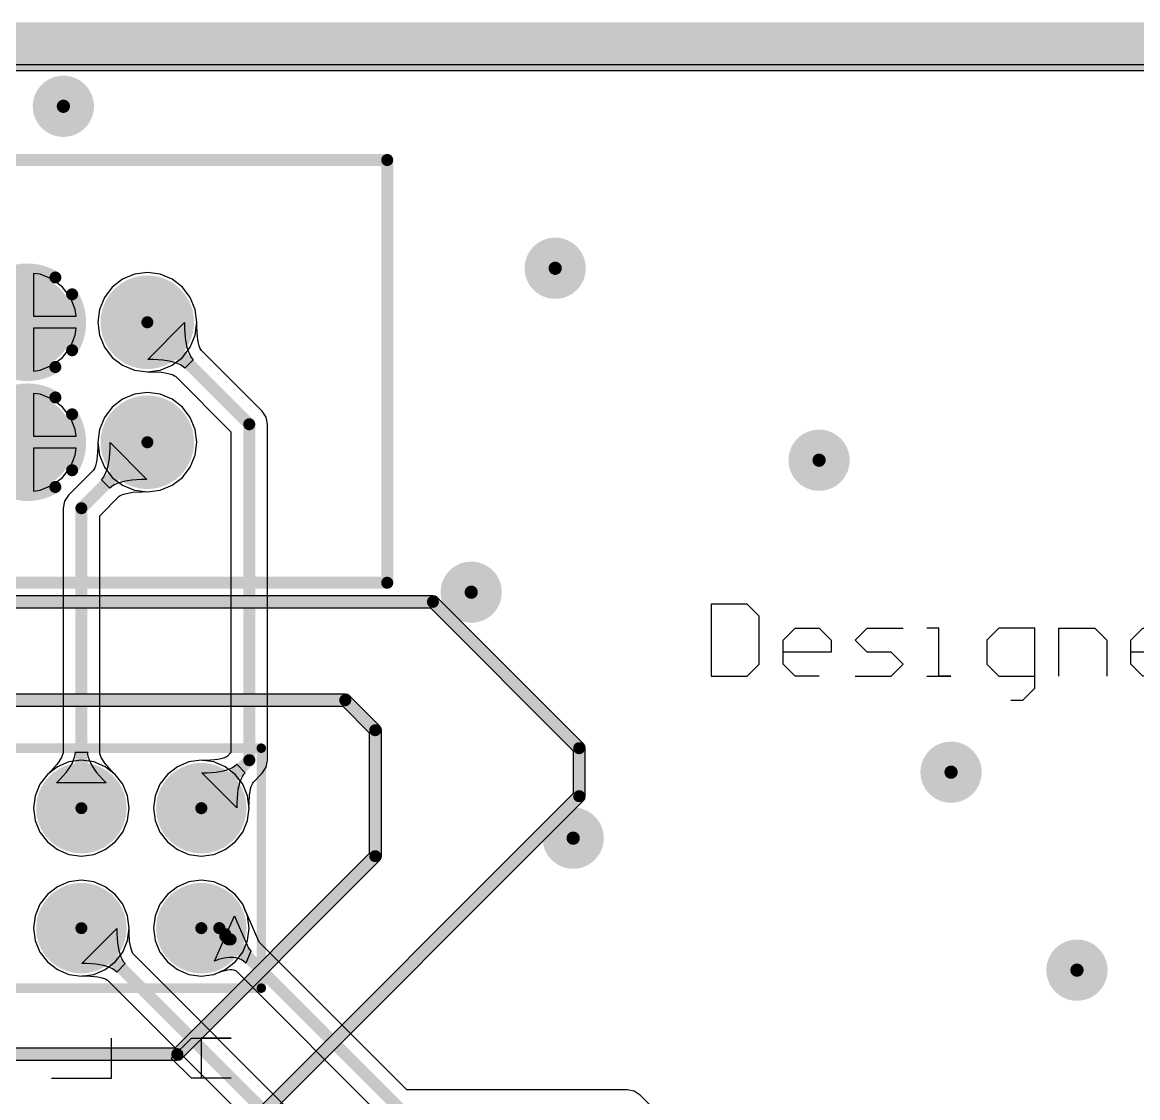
# Model space of a CAD drawing. Header units: millimetres. Extents: x 19 to 120, y 15 to 116.
# Drawn here: x 71.77 to 95.39, y 93.44 to 116.2 of the extents above; entities that cross this region are included whole.
import ezdxf

# ---------------------------------------------------------------- set-up
doc = ezdxf.new("R2010")
doc.units = ezdxf.units.MM
for name, color, linetype in [('BottomLayer', 5, 'Continuous'), ('BottomSolder', 6, 'Continuous'), ('InternalPlane1', 76, 'Continuous'), ('InternalPlane2', 16, 'Continuous'), ('KeepOutLayer', 6, 'Continuous'), ('Mechanical1', 6, 'Continuous'), ('MultiLayer', 9, 'Continuous'), ('PadHoleLayer', 156, 'Continuous'), ('TopLayer', 1, 'Continuous'), ('TopOverlay', 2, 'Continuous'), ('TopSolder', 216, 'Continuous'), ('ViaHoleLayer', 16, 'Continuous')]:
    doc.layers.add(name, color=color, linetype=linetype)

# ---------------------------------------------------------------- blocks, each defined once
blk = doc.blocks.new('D_______B_CYJ_4')
at = {"layer": 'TopOverlay'}
for p, q in [((-48.26, 2.285), (-48.26, 0.762)), ((-47.498, 2.285), (-48.26, 2.285)), ((-47.244, 2.031), (-47.498, 2.285)), ((-36.834, 2.285), (-36.834, 0.762)), ((-34.802, 2.285), (-34.802, 0.762)), ((-34.041, 2.285), (-34.802, 2.285)), ((-33.787, 2.031), (-34.041, 2.285)), ((-29.978, 2.285), (-30.232, 2.031)), ((-29.47, 2.285), (-29.978, 2.285)), ((-29.216, 2.031), (-29.47, 2.285)), ((-28.708, 2.285), (-28.708, 2.031)), ((-27.693, 2.031), (-27.693, 2.285)), ((-26.169, 2.285), (-26.677, 2.285)), ((-26.677, 2.285), (-26.423, 2.285)), ((-26.423, 2.285), (-26.423, 1.016)), ((-47.244, 1.016), (-47.244, 2.031)), ((-33.787, 1.778), (-33.787, 2.031)), ((-30.232, 2.031), (-30.232, 1.016)), ((-28.708, 2.031), (-28.2, 1.524)), ((-28.2, 1.524), (-27.693, 2.031)), ((-46.736, 1.524), (-46.483, 1.778)), ((-46.483, 1.778), (-45.975, 1.778)), ((-45.975, 1.778), (-45.721, 1.524)), ((-45.213, 1.524), (-44.959, 1.778)), ((-44.959, 1.778), (-44.197, 1.778)), ((-43.436, 1.778), (-43.689, 1.778)), ((-43.436, 0.762), (-43.436, 1.778)), ((-42.166, 1.778), (-42.42, 1.524)), ((-41.404, 1.778), (-42.166, 1.778)), ((-41.404, 0.508), (-41.404, 1.778)), ((-40.896, 0.762), (-40.896, 1.778)), ((-40.896, 1.778), (-40.135, 1.778)), ((-40.135, 1.778), (-39.881, 1.524)), ((-39.373, 1.524), (-39.119, 1.778)), ((-39.119, 1.778), (-38.611, 1.778)), ((-38.611, 1.778), (-38.357, 1.524)), ((-37.849, 1.524), (-37.595, 1.778)), ((-37.595, 1.778), (-36.834, 1.778)), ((-34.041, 1.524), (-33.787, 1.778)), ((-33.279, 1.778), (-33.279, 1.016)), ((-32.263, 0.762), (-32.263, 1.778)), ((-46.736, 1.016), (-46.736, 1.524)), ((-45.721, 1.524), (-45.721, 1.27)), ((-44.959, 1.27), (-45.213, 1.524)), ((-42.42, 1.524), (-42.42, 1.016)), ((-39.881, 1.524), (-39.881, 0.762)), ((-39.373, 1.016), (-39.373, 1.524)), ((-38.357, 1.524), (-38.357, 1.27)), ((-37.849, 1.016), (-37.849, 1.524)), ((-34.041, 1.524), (-34.802, 1.524)), ((-34.802, 1.524), (-34.041, 1.524)), ((-33.787, 1.27), (-34.041, 1.524)), ((-28.2, 1.524), (-28.2, 0.762)), ((-45.721, 1.27), (-46.736, 1.27)), ((-44.451, 1.27), (-44.959, 1.27)), ((-44.197, 1.016), (-44.451, 1.27)), ((-38.357, 1.27), (-39.373, 1.27)), ((-33.787, 1.016), (-33.787, 1.27)), ((-47.498, 0.762), (-47.244, 1.016)), ((-46.483, 0.762), (-46.736, 1.016)), ((-44.451, 0.762), (-44.197, 1.016)), ((-42.42, 1.016), (-42.166, 0.762)), ((-39.119, 0.762), (-39.373, 1.016)), ((-37.595, 0.762), (-37.849, 1.016)), ((-34.041, 0.762), (-33.787, 1.016)), ((-33.279, 1.016), (-33.025, 0.762)), ((-30.232, 1.016), (-29.978, 0.762)), ((-29.47, 0.762), (-29.216, 1.016)), ((-26.931, 0.762), (-27.185, 1.016)), ((-26.423, 1.016), (-26.677, 0.762)), ((-48.26, 0.762), (-47.498, 0.762)), ((-45.975, 0.762), (-46.483, 0.762)), ((-45.213, 0.762), (-44.451, 0.762)), ((-43.689, 0.762), (-43.182, 0.762)), ((-43.182, 0.762), (-43.436, 0.762)), ((-42.166, 0.762), (-41.404, 0.762)), ((-38.611, 0.762), (-39.119, 0.762)), ((-36.834, 0.762), (-37.595, 0.762)), ((-34.802, 0.762), (-34.041, 0.762)), ((-33.025, 0.762), (-32.263, 0.762)), ((-32.263, 0.762), (-32.263, 0.508)), ((-29.978, 0.762), (-29.47, 0.762)), ((-26.677, 0.762), (-26.931, 0.762)), ((-41.658, 0.254), (-41.404, 0.508)), ((-32.263, 0.508), (-32.517, 0.254)), ((-41.912, 0.254), (-41.658, 0.254)), ((-32.517, 0.254), (-32.771, 0.254))]:
    blk.add_line(p, q, dxfattribs=at)
blk = doc.blocks.new('IDC3_7_2_6')
at = {"layer": 'BottomLayer', "const_width": 0.787}
for points in [[(12.306, 2.54, 1), (13.094, 2.54, 1)], [(14.846, 2.54, 1), (15.634, 2.54, 1)], [(12.306, 0, 1), (13.094, 0, 1)], [(14.846, 0, 1), (15.634, 0, 1)]]:
    blk.add_lwpolyline(points, format="xyb", close=True, dxfattribs=at)
at = {"layer": 'BottomSolder', "const_width": 0.889}
for points in [[(12.255, 2.54, 1), (13.145, 2.54, 1)], [(14.796, 2.54, 1), (15.684, 2.54, 1)], [(12.255, 0, 1), (13.145, 0, 1)], [(14.796, 0, 1), (15.684, 0, 1)]]:
    blk.add_lwpolyline(points, format="xyb", close=True, dxfattribs=at)
at = {"layer": 'InternalPlane1', "const_width": 0.254}
for points in [[(12.108, 3.488, -0.286745), (13.292, 3.488)], [(13.648, 3.132, -0.286745), (13.648, 1.948)], [(13.292, 1.592, -0.286745), (12.108, 1.592)], [(12.108, 0.948, -0.286745), (13.292, 0.948)], [(13.648, 0.592, -0.286745), (13.648, -0.592)], [(13.292, -0.948, -0.286745), (12.108, -0.948)]]:
    blk.add_lwpolyline(points, format="xyb", dxfattribs=at)
at = {"layer": 'InternalPlane1'}
for points, const_width in [([(13.229, 3.488, 1), (13.356, 3.488, 1)], 0.127), ([(14.745, 2.54, 1), (15.735, 2.54, 1)], 0.991), ([(13.584, 3.132, 1), (13.711, 3.132, 1)], 0.127), ([(13.584, 1.948, 1), (13.711, 1.948, 1)], 0.127), ([(13.229, 1.592, 1), (13.356, 1.592, 1)], 0.127), ([(13.229, 0.948, 1), (13.356, 0.948, 1)], 0.127), ([(14.745, 0, 1), (15.735, 0, 1)], 0.991), ([(13.584, 0.592, 1), (13.711, 0.592, 1)], 0.127), ([(13.584, -0.592, 1), (13.711, -0.592, 1)], 0.127), ([(13.229, -0.948, 1), (13.356, -0.948, 1)], 0.127)]:
    blk.add_lwpolyline(points, format="xyb", close=True, dxfattribs=dict(at, const_width=const_width))
at = {"layer": 'InternalPlane2', "const_width": 0.991}
for points in [[(12.205, 2.54, 1), (13.195, 2.54, 1)], [(14.745, 2.54, 1), (15.735, 2.54, 1)], [(12.205, 0, 1), (13.195, 0, 1)], [(14.745, 0, 1), (15.735, 0, 1)]]:
    blk.add_lwpolyline(points, format="xyb", close=True, dxfattribs=at)
at = {"layer": 'MultiLayer', "const_width": 0.787}
for points in [[(12.306, 2.54, 1), (13.094, 2.54, 1)], [(14.846, 2.54, 1), (15.634, 2.54, 1)], [(12.306, 0, 1), (13.094, 0, 1)], [(14.846, 0, 1), (15.634, 0, 1)]]:
    blk.add_lwpolyline(points, format="xyb", close=True, dxfattribs=at)
at = {"layer": 'PadHoleLayer', "const_width": 0.483}
for points in [[(12.459, 2.54, 1), (12.941, 2.54, 1)], [(14.999, 2.54, 1), (15.481, 2.54, 1)], [(12.459, 0, 1), (12.941, 0, 1)], [(14.999, 0, 1), (15.481, 0, 1)]]:
    blk.add_lwpolyline(points, format="xyb", close=True, dxfattribs=at)
at = {"layer": 'TopLayer', "const_width": 0.787}
for points in [[(12.306, 2.54, 1), (13.094, 2.54, 1)], [(14.846, 2.54, 1), (15.634, 2.54, 1)], [(12.306, 0, 1), (13.094, 0, 1)], [(14.846, 0, 1), (15.634, 0, 1)]]:
    blk.add_lwpolyline(points, format="xyb", close=True, dxfattribs=at)
at = {"layer": 'TopOverlay', "const_width": 0.254}
for points in [[(-5.08, 5.975), (20.32, 5.975)], [(20.32, -2.975), (20.32, 5.975)], [(-5.08, -2.975), (20.32, -2.975)]]:
    blk.add_lwpolyline(points, dxfattribs=at)
at = {"layer": 'TopOverlay', "const_width": 0.127}
for points in [[(20.256, 5.975, 1), (20.383, 5.975, 1)], [(20.256, 5.975, 1), (20.383, 5.975, 1)], [(20.256, -2.975, 1), (20.383, -2.975, 1)], [(20.256, -2.975, 1), (20.383, -2.975, 1)]]:
    blk.add_lwpolyline(points, format="xyb", close=True, dxfattribs=at)
at = {"layer": 'TopSolder', "const_width": 0.889}
for points in [[(12.255, 2.54, 1), (13.145, 2.54, 1)], [(14.796, 2.54, 1), (15.684, 2.54, 1)], [(12.255, 0, 1), (13.145, 0, 1)], [(14.796, 0, 1), (15.684, 0, 1)]]:
    blk.add_lwpolyline(points, format="xyb", close=True, dxfattribs=at)
blk = doc.blocks.new('HDR2X8_7')
at = {"layer": 'BottomLayer', "const_width": 0.75}
for points in [[(-0.375, 2.54, 1), (0.375, 2.54, 1)], [(2.165, 2.54, 1), (2.915, 2.54, 1)], [(4.705, 2.54, 1), (5.455, 2.54, 1)], [(7.245, 2.54, 1), (7.995, 2.54, 1)], [(9.785, 2.54, 1), (10.535, 2.54, 1)], [(12.325, 2.54, 1), (13.075, 2.54, 1)], [(14.865, 2.54, 1), (15.615, 2.54, 1)], [(17.405, 2.54, 1), (18.155, 2.54, 1)], [(2.165, 0, 1), (2.915, 0, 1)], [(4.705, 0, 1), (5.455, 0, 1)], [(7.245, 0, 1), (7.995, 0, 1)], [(9.785, 0, 1), (10.535, 0, 1)], [(12.325, 0, 1), (13.075, 0, 1)], [(14.865, 0, 1), (15.615, 0, 1)], [(17.405, 0, 1), (18.155, 0, 1)]]:
    blk.add_lwpolyline(points, format="xyb", close=True, dxfattribs=at)
at = {"layer": 'BottomLayer'}
blk.add_solid([(-0.75, -0.75), (0.75, -0.75), (-0.75, 0.75), (0.75, 0.75)], dxfattribs=at)
at = {"layer": 'BottomSolder', "const_width": 0.852}
for points in [[(-0.426, 2.54, 1), (0.426, 2.54, 1)], [(2.114, 2.54, 1), (2.966, 2.54, 1)], [(4.654, 2.54, 1), (5.506, 2.54, 1)], [(7.194, 2.54, 1), (8.046, 2.54, 1)], [(9.734, 2.54, 1), (10.586, 2.54, 1)], [(12.274, 2.54, 1), (13.126, 2.54, 1)], [(14.814, 2.54, 1), (15.666, 2.54, 1)], [(17.354, 2.54, 1), (18.206, 2.54, 1)], [(2.114, 0, 1), (2.966, 0, 1)], [(4.654, 0, 1), (5.506, 0, 1)], [(7.194, 0, 1), (8.046, 0, 1)], [(9.734, 0, 1), (10.586, 0, 1)], [(12.274, 0, 1), (13.126, 0, 1)], [(14.814, 0, 1), (15.666, 0, 1)], [(17.354, 0, 1), (18.206, 0, 1)]]:
    blk.add_lwpolyline(points, format="xyb", close=True, dxfattribs=at)
at = {"layer": 'BottomSolder'}
blk.add_solid([(-0.852, -0.852), (0.852, -0.852), (-0.852, 0.852), (0.852, 0.852)], dxfattribs=at)
at = {"layer": 'InternalPlane1', "const_width": 0.958}
for points in [[(-0.479, 2.54, 1), (0.479, 2.54, 1)], [(2.061, 2.54, 1), (3.019, 2.54, 1)], [(4.601, 2.54, 1), (5.559, 2.54, 1)], [(7.141, 2.54, 1), (8.099, 2.54, 1)], [(9.681, 2.54, 1), (10.639, 2.54, 1)], [(12.221, 2.54, 1), (13.179, 2.54, 1)], [(14.761, 2.54, 1), (15.719, 2.54, 1)], [(17.301, 2.54, 1), (18.259, 2.54, 1)], [(-0.479, 0, 1), (0.479, 0, 1)], [(2.061, 0, 1), (3.019, 0, 1)], [(4.601, 0, 1), (5.559, 0, 1)], [(7.141, 0, 1), (8.099, 0, 1)], [(9.681, 0, 1), (10.639, 0, 1)], [(12.221, 0, 1), (13.179, 0, 1)], [(14.761, 0, 1), (15.719, 0, 1)], [(17.301, 0, 1), (18.259, 0, 1)]]:
    blk.add_lwpolyline(points, format="xyb", close=True, dxfattribs=at)
at = {"layer": 'InternalPlane2', "const_width": 0.958}
for points in [[(-0.479, 2.54, 1), (0.479, 2.54, 1)], [(2.061, 2.54, 1), (3.019, 2.54, 1)], [(4.601, 2.54, 1), (5.559, 2.54, 1)], [(7.141, 2.54, 1), (8.099, 2.54, 1)], [(9.681, 2.54, 1), (10.639, 2.54, 1)], [(12.221, 2.54, 1), (13.179, 2.54, 1)], [(14.761, 2.54, 1), (15.719, 2.54, 1)], [(17.301, 2.54, 1), (18.259, 2.54, 1)], [(4.601, 0, 1), (5.559, 0, 1)], [(7.141, 0, 1), (8.099, 0, 1)], [(9.681, 0, 1), (10.639, 0, 1)], [(12.221, 0, 1), (13.179, 0, 1)], [(14.761, 0, 1), (15.719, 0, 1)], [(17.301, 0, 1), (18.259, 0, 1)]]:
    blk.add_lwpolyline(points, format="xyb", close=True, dxfattribs=at)
at = {"layer": 'MultiLayer', "const_width": 0.75}
for points in [[(-0.375, 2.54, 1), (0.375, 2.54, 1)], [(2.165, 2.54, 1), (2.915, 2.54, 1)], [(4.705, 2.54, 1), (5.455, 2.54, 1)], [(7.245, 2.54, 1), (7.995, 2.54, 1)], [(9.785, 2.54, 1), (10.535, 2.54, 1)], [(12.325, 2.54, 1), (13.075, 2.54, 1)], [(14.865, 2.54, 1), (15.615, 2.54, 1)], [(17.405, 2.54, 1), (18.155, 2.54, 1)], [(2.165, 0, 1), (2.915, 0, 1)], [(4.705, 0, 1), (5.455, 0, 1)], [(7.245, 0, 1), (7.995, 0, 1)], [(9.785, 0, 1), (10.535, 0, 1)], [(12.325, 0, 1), (13.075, 0, 1)], [(14.865, 0, 1), (15.615, 0, 1)], [(17.405, 0, 1), (18.155, 0, 1)]]:
    blk.add_lwpolyline(points, format="xyb", close=True, dxfattribs=at)
at = {"layer": 'MultiLayer'}
blk.add_solid([(-0.75, -0.75), (0.75, -0.75), (-0.75, 0.75), (0.75, 0.75)], dxfattribs=at)
at = {"layer": 'PadHoleLayer', "const_width": 0.45}
for points in [[(-0.225, 2.54, 1), (0.225, 2.54, 1)], [(2.315, 2.54, 1), (2.765, 2.54, 1)], [(4.855, 2.54, 1), (5.305, 2.54, 1)], [(7.395, 2.54, 1), (7.845, 2.54, 1)], [(9.935, 2.54, 1), (10.385, 2.54, 1)], [(12.475, 2.54, 1), (12.925, 2.54, 1)], [(15.015, 2.54, 1), (15.465, 2.54, 1)], [(17.555, 2.54, 1), (18.005, 2.54, 1)], [(-0.225, 0, 1), (0.225, 0, 1)], [(2.315, 0, 1), (2.765, 0, 1)], [(4.855, 0, 1), (5.305, 0, 1)], [(7.395, 0, 1), (7.845, 0, 1)], [(9.935, 0, 1), (10.385, 0, 1)], [(12.475, 0, 1), (12.925, 0, 1)], [(15.015, 0, 1), (15.465, 0, 1)], [(17.555, 0, 1), (18.005, 0, 1)]]:
    blk.add_lwpolyline(points, format="xyb", close=True, dxfattribs=at)
at = {"layer": 'TopLayer', "const_width": 0.75}
for points in [[(-0.375, 2.54, 1), (0.375, 2.54, 1)], [(2.165, 2.54, 1), (2.915, 2.54, 1)], [(4.705, 2.54, 1), (5.455, 2.54, 1)], [(7.245, 2.54, 1), (7.995, 2.54, 1)], [(9.785, 2.54, 1), (10.535, 2.54, 1)], [(12.325, 2.54, 1), (13.075, 2.54, 1)], [(14.865, 2.54, 1), (15.615, 2.54, 1)], [(17.405, 2.54, 1), (18.155, 2.54, 1)], [(2.165, 0, 1), (2.915, 0, 1)], [(4.705, 0, 1), (5.455, 0, 1)], [(7.245, 0, 1), (7.995, 0, 1)], [(9.785, 0, 1), (10.535, 0, 1)], [(12.325, 0, 1), (13.075, 0, 1)], [(14.865, 0, 1), (15.615, 0, 1)], [(17.405, 0, 1), (18.155, 0, 1)]]:
    blk.add_lwpolyline(points, format="xyb", close=True, dxfattribs=at)
at = {"layer": 'TopLayer'}
blk.add_solid([(-0.75, -0.75), (0.75, -0.75), (-0.75, 0.75), (0.75, 0.75)], dxfattribs=at)
at = {"layer": 'TopOverlay', "const_width": 0.2}
for points in [[(-1.27, -1.27), (-1.27, 3.81)], [(-1.27, 3.81), (19.05, 3.81)], [(19.05, -1.27), (19.05, 3.81)], [(-1.27, -1.27), (19.05, -1.27)]]:
    blk.add_lwpolyline(points, dxfattribs=at)
at = {"layer": 'TopOverlay', "const_width": 0.1}
for points in [[(-1.32, 3.81, 1), (-1.22, 3.81, 1)], [(-1.32, 3.81, 1), (-1.22, 3.81, 1)], [(19, 3.81, 1), (19.1, 3.81, 1)], [(19, 3.81, 1), (19.1, 3.81, 1)], [(-1.32, -1.27, 1), (-1.22, -1.27, 1)], [(-1.32, -1.27, 1), (-1.22, -1.27, 1)], [(19, -1.27, 1), (19.1, -1.27, 1)], [(19, -1.27, 1), (19.1, -1.27, 1)]]:
    blk.add_lwpolyline(points, format="xyb", close=True, dxfattribs=at)
at = {"layer": 'TopSolder', "const_width": 0.852}
for points in [[(-0.426, 2.54, 1), (0.426, 2.54, 1)], [(2.114, 2.54, 1), (2.966, 2.54, 1)], [(4.654, 2.54, 1), (5.506, 2.54, 1)], [(7.194, 2.54, 1), (8.046, 2.54, 1)], [(9.734, 2.54, 1), (10.586, 2.54, 1)], [(12.274, 2.54, 1), (13.126, 2.54, 1)], [(14.814, 2.54, 1), (15.666, 2.54, 1)], [(17.354, 2.54, 1), (18.206, 2.54, 1)], [(2.114, 0, 1), (2.966, 0, 1)], [(4.654, 0, 1), (5.506, 0, 1)], [(7.194, 0, 1), (8.046, 0, 1)], [(9.734, 0, 1), (10.586, 0, 1)], [(12.274, 0, 1), (13.126, 0, 1)], [(14.814, 0, 1), (15.666, 0, 1)], [(17.354, 0, 1), (18.206, 0, 1)]]:
    blk.add_lwpolyline(points, format="xyb", close=True, dxfattribs=at)
at = {"layer": 'TopSolder'}
blk.add_solid([(-0.852, -0.852), (0.852, -0.852), (-0.852, 0.852), (0.852, 0.852)], dxfattribs=at)

msp = doc.modelspace()

# ---------------------------------------------------------------- linework, layer by layer
at = {"layer": 'BottomLayer'}
for p, q in [((21.906, 115.309), (116.651, 115.309)), ((72.154, 110.87), (72.009, 110.889)), ((72.009, 110.889), (72.009, 109.982)), ((72.407, 110.765), (72.154, 110.87)), ((74.15, 110.87), (73.897, 110.765)), ((74.422, 110.905), (74.15, 110.87)), ((74.694, 110.87), (74.422, 110.905)), ((74.947, 110.765), (74.694, 110.87)), ((72.625, 110.598), (72.407, 110.765)), ((72.792, 110.38), (72.625, 110.598)), ((73.679, 110.598), (73.512, 110.38)), ((73.897, 110.765), (73.679, 110.598)), ((75.165, 110.598), (74.947, 110.765)), ((75.332, 110.38), (75.165, 110.598)), ((72.897, 110.127), (72.792, 110.38)), ((73.512, 110.38), (73.407, 110.127)), ((75.437, 110.127), (75.332, 110.38)), ((72.916, 109.982), (72.897, 110.127)), ((73.407, 110.127), (73.372, 109.855)), ((75.472, 109.855), (75.437, 110.127)), ((72.009, 109.982), (72.916, 109.982)), ((73.372, 109.855), (73.407, 109.583)), ((74.43, 109.068), (75.209, 109.847)), ((75.209, 109.847), (75.21, 109.732)), ((75.468, 109.825), (75.472, 109.855)), ((75.469, 109.742), (75.468, 109.825)), ((72.916, 109.728), (72.009, 109.728)), ((72.009, 109.728), (72.009, 108.821)), ((72.897, 109.583), (72.916, 109.728)), ((75.21, 109.732), (75.224, 109.527)), ((75.481, 109.553), (75.469, 109.742)), ((72.792, 109.33), (72.897, 109.583)), ((73.407, 109.583), (73.512, 109.33)), ((75.224, 109.527), (75.236, 109.436)), ((75.236, 109.436), (75.253, 109.354)), ((75.253, 109.354), (75.273, 109.279)), ((75.492, 109.48), (75.481, 109.553)), ((75.505, 109.414), (75.492, 109.48)), ((75.52, 109.358), (75.505, 109.414)), ((75.536, 109.314), (75.52, 109.358)), ((72.625, 109.112), (72.792, 109.33)), ((73.512, 109.33), (73.679, 109.112)), ((75.273, 109.279), (75.298, 109.213)), ((75.298, 109.213), (75.326, 109.154)), ((75.326, 109.154), (75.359, 109.104)), ((75.553, 109.281), (75.536, 109.314)), ((75.566, 109.26), (75.553, 109.281)), ((76.856, 107.971), (75.566, 109.26)), ((72.154, 108.84), (72.407, 108.945)), ((72.407, 108.945), (72.625, 109.112)), ((73.679, 109.112), (73.897, 108.945)), ((73.897, 108.945), (74.15, 108.84)), ((74.545, 109.067), (74.43, 109.068)), ((74.75, 109.053), (74.545, 109.067)), ((74.841, 109.041), (74.75, 109.053)), ((74.923, 109.024), (74.841, 109.041)), ((74.998, 109.004), (74.923, 109.024)), ((75.064, 108.979), (74.998, 109.004)), ((75.123, 108.951), (75.064, 108.979)), ((75.173, 108.918), (75.123, 108.951)), ((75.216, 108.882), (75.173, 108.918)), ((75.395, 109.061), (75.216, 108.882)), ((75.359, 109.104), (75.395, 109.061)), ((72.009, 108.821), (72.154, 108.84)), ((74.15, 108.84), (74.422, 108.805)), ((74.422, 108.805), (74.452, 108.809)), ((74.452, 108.809), (74.535, 108.808)), ((74.535, 108.808), (74.724, 108.796)), ((74.724, 108.796), (74.797, 108.785)), ((74.797, 108.785), (74.863, 108.772)), ((74.863, 108.772), (74.919, 108.757)), ((74.919, 108.757), (74.963, 108.741)), ((74.963, 108.741), (74.996, 108.724)), ((74.996, 108.724), (75.017, 108.711)), ((75.017, 108.711), (76.193, 107.535)), ((72.154, 108.33), (72.009, 108.349)), ((72.009, 108.349), (72.009, 107.442)), ((72.407, 108.225), (72.154, 108.33)), ((72.625, 108.058), (72.407, 108.225)), ((73.897, 108.225), (73.679, 108.058)), ((74.15, 108.33), (73.897, 108.225)), ((74.422, 108.365), (74.15, 108.33)), ((74.694, 108.33), (74.422, 108.365)), ((74.947, 108.225), (74.694, 108.33)), ((75.165, 108.058), (74.947, 108.225)), ((72.792, 107.84), (72.625, 108.058)), ((73.679, 108.058), (73.512, 107.84)), ((75.332, 107.84), (75.165, 108.058)), ((76.94, 107.845), (76.856, 107.971)), ((72.897, 107.587), (72.792, 107.84)), ((73.512, 107.84), (73.407, 107.587)), ((75.437, 107.587), (75.332, 107.84)), ((76.969, 107.696), (76.94, 107.845)), ((72.916, 107.442), (72.897, 107.587)), ((73.407, 107.587), (73.372, 107.315)), ((75.472, 107.315), (75.437, 107.587)), ((76.193, 107.535), (76.193, 100.745)), ((76.969, 100.584), (76.969, 107.696)), ((72.009, 107.442), (72.916, 107.442)), ((73.372, 107.315), (73.407, 107.043)), ((75.437, 107.043), (75.472, 107.315)), ((72.916, 107.188), (72.009, 107.188)), ((72.009, 107.188), (72.009, 106.281)), ((72.792, 106.79), (72.897, 107.043)), ((72.897, 107.043), (72.916, 107.188)), ((73.407, 107.043), (73.512, 106.79)), ((75.332, 106.79), (75.437, 107.043)), ((72.625, 106.572), (72.792, 106.79)), ((73.512, 106.79), (73.679, 106.572)), ((75.165, 106.572), (75.332, 106.79)), ((72.407, 106.405), (72.625, 106.572)), ((73.679, 106.572), (73.897, 106.405)), ((74.947, 106.405), (75.165, 106.572)), ((72.009, 106.281), (72.154, 106.3)), ((72.154, 106.3), (72.407, 106.405)), ((73.897, 106.405), (74.15, 106.3)), ((74.15, 106.3), (74.422, 106.265)), ((74.422, 106.265), (74.694, 106.3)), ((74.694, 106.3), (74.947, 106.405)), ((76.027, 100.627), (75.975, 100.612)), ((76.067, 100.642), (76.027, 100.627)), ((76.098, 100.657), (76.067, 100.642)), ((76.117, 100.67), (76.098, 100.657)), ((76.193, 100.745), (76.117, 100.67)), ((72.519, 100.445), (72.309, 100.284)), ((72.763, 100.546), (72.519, 100.445)), ((73.025, 100.581), (72.763, 100.546)), ((73.287, 100.546), (73.025, 100.581)), ((73.531, 100.445), (73.287, 100.546)), ((73.741, 100.284), (73.531, 100.445)), ((75.059, 100.445), (74.849, 100.284)), ((75.303, 100.546), (75.059, 100.445)), ((75.565, 100.581), (75.303, 100.546)), ((75.592, 100.577), (75.565, 100.581)), ((75.67, 100.578), (75.592, 100.577)), ((75.846, 100.59), (75.67, 100.578)), ((75.914, 100.599), (75.846, 100.59)), ((75.975, 100.612), (75.914, 100.599)), ((76.037, 100.36), (76.108, 100.38)), ((76.108, 100.38), (76.171, 100.404)), ((76.171, 100.404), (76.227, 100.432)), ((76.227, 100.432), (76.275, 100.463)), ((76.275, 100.463), (76.316, 100.499)), ((76.316, 100.499), (76.496, 100.319)), ((76.856, 100.309), (76.94, 100.435)), ((76.94, 100.435), (76.969, 100.584)), ((72.309, 100.284), (72.148, 100.074)), ((73.902, 100.074), (73.741, 100.284)), ((74.849, 100.284), (74.688, 100.074)), ((75.573, 100.318), (75.68, 100.319)), ((76.315, 99.576), (75.573, 100.318)), ((75.68, 100.319), (75.873, 100.332)), ((75.873, 100.332), (75.959, 100.344)), ((75.959, 100.344), (76.037, 100.36)), ((76.401, 100.174), (76.377, 100.111)), ((76.429, 100.23), (76.401, 100.174)), ((76.46, 100.278), (76.429, 100.23)), ((76.496, 100.319), (76.46, 100.278)), ((76.667, 100.12), (76.856, 100.309)), ((72.148, 100.074), (72.047, 99.83)), ((74.003, 99.83), (73.902, 100.074)), ((74.688, 100.074), (74.587, 99.83)), ((76.341, 99.962), (76.329, 99.876)), ((76.357, 100.04), (76.341, 99.962)), ((76.377, 100.111), (76.357, 100.04)), ((76.587, 99.849), (76.596, 99.917)), ((76.596, 99.917), (76.609, 99.978)), ((76.609, 99.978), (76.624, 100.03)), ((76.624, 100.03), (76.639, 100.07)), ((76.639, 100.07), (76.654, 100.101)), ((76.654, 100.101), (76.667, 100.12)), ((72.047, 99.83), (72.012, 99.568)), ((74.038, 99.568), (74.003, 99.83)), ((74.587, 99.83), (74.552, 99.568)), ((76.316, 99.683), (76.315, 99.576)), ((76.329, 99.876), (76.316, 99.683)), ((76.574, 99.595), (76.575, 99.673)), ((76.575, 99.673), (76.587, 99.849)), ((72.012, 99.568), (72.047, 99.306)), ((74.003, 99.306), (74.038, 99.568)), ((74.552, 99.568), (74.587, 99.306)), ((76.543, 99.306), (76.578, 99.568)), ((76.578, 99.568), (76.574, 99.595)), ((72.047, 99.306), (72.148, 99.062)), ((73.902, 99.062), (74.003, 99.306)), ((74.587, 99.306), (74.688, 99.062)), ((76.442, 99.062), (76.543, 99.306)), ((72.148, 99.062), (72.309, 98.852)), ((73.741, 98.852), (73.902, 99.062)), ((74.688, 99.062), (74.849, 98.852)), ((76.281, 98.852), (76.442, 99.062)), ((72.309, 98.852), (72.519, 98.691)), ((73.531, 98.691), (73.741, 98.852)), ((74.849, 98.852), (75.059, 98.691)), ((76.071, 98.691), (76.281, 98.852)), ((72.519, 98.691), (72.763, 98.59)), ((72.763, 98.59), (73.025, 98.555)), ((73.025, 98.555), (73.287, 98.59)), ((73.287, 98.59), (73.531, 98.691)), ((75.059, 98.691), (75.303, 98.59)), ((75.303, 98.59), (75.565, 98.555)), ((75.565, 98.555), (75.827, 98.59)), ((75.827, 98.59), (76.071, 98.691)), ((73.025, 98.041), (72.763, 98.006)), ((73.287, 98.006), (73.025, 98.041)), ((75.565, 98.041), (75.303, 98.006)), ((75.827, 98.006), (75.565, 98.041)), ((72.519, 97.905), (72.309, 97.744)), ((72.763, 98.006), (72.519, 97.905)), ((73.531, 97.905), (73.287, 98.006)), ((73.741, 97.744), (73.531, 97.905)), ((75.059, 97.905), (74.849, 97.744)), ((75.303, 98.006), (75.059, 97.905)), ((76.071, 97.905), (75.827, 98.006)), ((76.281, 97.744), (76.071, 97.905)), ((72.309, 97.744), (72.148, 97.534)), ((73.902, 97.534), (73.741, 97.744)), ((74.849, 97.744), (74.688, 97.534)), ((76.442, 97.534), (76.281, 97.744)), ((72.148, 97.534), (72.047, 97.29)), ((74.003, 97.29), (73.902, 97.534)), ((74.688, 97.534), (74.587, 97.29)), ((76.495, 97.405), (76.442, 97.534)), ((76.509, 97.383), (76.495, 97.405)), ((76.51, 97.382), (76.509, 97.383)), ((76.509, 97.383), (76.509, 97.383)), ((76.554, 97.266), (76.51, 97.382)), ((72.047, 97.29), (72.012, 97.028)), ((74.038, 97.028), (74.003, 97.29)), ((74.587, 97.29), (74.552, 97.028)), ((75.841, 96.331), (76.268, 97.29)), ((76.268, 97.29), (76.314, 97.167)), ((76.314, 97.167), (76.566, 96.604)), ((76.793, 96.73), (76.554, 97.266)), ((72.012, 97.028), (72.047, 96.766)), ((73.033, 96.278), (73.775, 97.02)), ((73.775, 97.02), (73.776, 96.913)), ((73.776, 96.913), (73.789, 96.72)), ((74.034, 97.001), (74.038, 97.028)), ((74.035, 96.923), (74.034, 97.001)), ((74.047, 96.747), (74.035, 96.923)), ((74.552, 97.028), (74.587, 96.766)), ((72.047, 96.766), (72.148, 96.522)), ((73.789, 96.72), (73.801, 96.634)), ((73.801, 96.634), (73.817, 96.556)), ((74.056, 96.679), (74.047, 96.747)), ((74.069, 96.618), (74.056, 96.679)), ((74.084, 96.566), (74.069, 96.618)), ((74.587, 96.766), (74.688, 96.522)), ((76.566, 96.604), (76.591, 96.566)), ((79.917, 93.606), (76.793, 96.73)), ((72.148, 96.522), (72.309, 96.312)), ((73.817, 96.556), (73.837, 96.485)), ((73.837, 96.485), (73.861, 96.422)), ((73.861, 96.422), (73.889, 96.366)), ((73.889, 96.366), (73.92, 96.318)), ((74.099, 96.526), (74.084, 96.566)), ((74.114, 96.495), (74.099, 96.526)), ((74.127, 96.476), (74.114, 96.495)), ((78.647, 91.955), (74.127, 96.476)), ((74.688, 96.522), (74.849, 96.312)), ((75.928, 96.362), (75.841, 96.331)), ((76.011, 96.386), (75.928, 96.362)), ((76.088, 96.401), (76.011, 96.386)), ((76.161, 96.409), (76.088, 96.401)), ((76.23, 96.409), (76.161, 96.409)), ((76.294, 96.401), (76.23, 96.409)), ((76.353, 96.385), (76.294, 96.401)), ((76.408, 96.361), (76.353, 96.385)), ((76.614, 96.54), (76.505, 96.29)), ((76.591, 96.566), (76.614, 96.54)), ((72.309, 96.312), (72.519, 96.151)), ((72.519, 96.151), (72.763, 96.05)), ((73.14, 96.277), (73.033, 96.278)), ((73.333, 96.264), (73.14, 96.277)), ((73.419, 96.252), (73.333, 96.264)), ((73.497, 96.236), (73.419, 96.252)), ((73.568, 96.216), (73.497, 96.236)), ((73.631, 96.192), (73.568, 96.216)), ((73.687, 96.164), (73.631, 96.192)), ((73.735, 96.133), (73.687, 96.164)), ((73.776, 96.097), (73.735, 96.133)), ((73.956, 96.277), (73.776, 96.097)), ((73.92, 96.318), (73.956, 96.277)), ((74.849, 96.312), (75.059, 96.151)), ((75.059, 96.151), (75.303, 96.05)), ((76.008, 96.116), (76.072, 96.134)), ((76.072, 96.134), (76.127, 96.145)), ((76.127, 96.145), (76.175, 96.15)), ((76.175, 96.15), (76.214, 96.15)), ((76.214, 96.15), (76.244, 96.146)), ((76.244, 96.146), (76.268, 96.14)), ((76.268, 96.14), (76.287, 96.131)), ((76.287, 96.131), (76.304, 96.121)), ((76.459, 96.329), (76.408, 96.361)), ((76.505, 96.29), (76.459, 96.329)), ((72.763, 96.05), (73.025, 96.015)), ((73.025, 96.015), (73.052, 96.019)), ((73.052, 96.019), (73.13, 96.018)), ((73.13, 96.018), (73.306, 96.006)), ((73.306, 96.006), (73.374, 95.997)), ((73.374, 95.997), (73.435, 95.984)), ((73.435, 95.984), (73.487, 95.969)), ((73.487, 95.969), (73.527, 95.954)), ((73.527, 95.954), (73.558, 95.939)), ((73.558, 95.939), (73.577, 95.926)), ((73.577, 95.926), (78.211, 91.292)), ((75.303, 96.05), (75.565, 96.015)), ((75.565, 96.015), (75.827, 96.05)), ((75.827, 96.05), (75.91, 96.084)), ((75.91, 96.084), (75.929, 96.087)), ((75.929, 96.087), (76.008, 96.116)), ((76.304, 96.121), (79.481, 92.943)), ((84.582, 93.606), (79.917, 93.606)), ((84.731, 93.577), (84.582, 93.606)), ((84.857, 93.493), (84.731, 93.577)), ((88.921, 89.429), (84.857, 93.493))]:
    msp.add_line(p, q, dxfattribs=at)
for points, const_width in [([(72.53, 114.427, 1), (72.758, 114.427, 1)], 0.229), ([(82.944, 110.998, 1), (83.172, 110.998, 1)], 0.229), ([(74.359, 109.855, 1), (74.486, 109.855, 1)], 0.127), ([(76.517, 107.696, 1), (76.644, 107.696, 1)], 0.127), ([(76.517, 107.696, 1), (76.644, 107.696, 1)], 0.127), ([(88.532, 106.934, 1), (88.76, 106.934, 1)], 0.229), ([(81.166, 104.14, 1), (81.394, 104.14, 1)], 0.229), ([(76.517, 100.584, 1), (76.644, 100.584, 1)], 0.127), ([(76.517, 100.584, 1), (76.644, 100.584, 1)], 0.127), ([(91.326, 100.33, 1), (91.554, 100.33, 1)], 0.229), ([(75.501, 99.568, 1), (75.629, 99.568, 1)], 0.127), ([(83.325, 98.933, 1), (83.553, 98.933, 1)], 0.229), ([(72.962, 97.028, 1), (73.088, 97.028, 1)], 0.127), ([(75.501, 97.028, 1), (75.629, 97.028, 1)], 0.127), ([(75.882, 97.028, 1), (76.01, 97.028, 1)], 0.127), ([(75.882, 97.028, 1), (76.01, 97.028, 1)], 0.127), ([(76.01, 96.901, 1), (76.136, 96.901, 1)], 0.127), ([(76.01, 96.901, 1), (76.136, 96.901, 1)], 0.127), ([(76.01, 96.857, 1), (76.136, 96.857, 1)], 0.127), ([(76.01, 96.857, 1), (76.136, 96.857, 1)], 0.127), ([(76.077, 96.79, 1), (76.204, 96.79, 1)], 0.127), ([(76.077, 96.79, 1), (76.204, 96.79, 1)], 0.127), ([(76.121, 96.79, 1), (76.248, 96.79, 1)], 0.127), ([(76.121, 96.79, 1), (76.248, 96.79, 1)], 0.127), ([(93.993, 96.139, 1), (94.221, 96.139, 1)], 0.229)]:
    msp.add_lwpolyline(points, format="xyb", close=True, dxfattribs=dict(at, const_width=const_width))
at = {"layer": 'BottomLayer', "const_width": 0.254}
for points in [[(74.422, 109.855), (76.581, 107.696)], [(76.581, 100.584), (76.581, 107.696)], [(75.565, 99.568), (76.581, 100.584)], [(73.025, 97.028), (78.486, 91.567)], [(75.565, 97.028), (75.946, 97.028)], [(75.946, 97.028), (76.073, 96.901)], [(76.073, 96.857), (76.073, 96.901)], [(76.073, 96.857), (76.141, 96.79)], [(76.141, 96.79), (76.184, 96.79)], [(76.184, 96.79), (79.756, 93.218)]]:
    msp.add_lwpolyline(points, dxfattribs=at)
at = {"layer": 'InternalPlane1'}
msp.add_line((21.906, 115.187), (116.651, 115.187), dxfattribs=at)
at = {"layer": 'InternalPlane1', "const_width": 1.016}
msp.add_lwpolyline([(21.906, 115.697), (116.651, 115.697)], dxfattribs=at)
at = {"layer": 'InternalPlane2'}
for p, q in [((21.906, 115.187), (116.651, 115.187)), ((80.468, 104.065), (25.831, 104.065)), ((80.518, 104.055), (80.468, 104.065)), ((80.56, 104.027), (80.518, 104.055)), ((83.658, 100.93), (80.56, 104.027)), ((25.884, 103.806), (80.415, 103.806)), ((80.415, 103.806), (83.437, 100.784)), ((78.613, 101.983), (29.972, 101.983)), ((78.663, 101.974), (78.613, 101.983)), ((78.705, 101.946), (78.663, 101.974)), ((79.34, 101.311), (78.705, 101.946)), ((30.026, 101.725), (78.559, 101.725)), ((78.559, 101.725), (79.119, 101.165)), ((79.119, 101.165), (79.119, 98.606)), ((79.368, 101.269), (79.34, 101.311)), ((79.377, 101.219), (79.368, 101.269)), ((79.377, 98.552), (79.377, 101.219)), ((83.686, 100.888), (83.658, 100.93)), ((83.695, 100.838), (83.686, 100.888)), ((83.437, 100.784), (83.437, 99.876)), ((83.695, 99.822), (83.695, 100.838)), ((83.437, 99.876), (75.765, 92.204)), ((75.911, 91.983), (83.658, 99.73)), ((83.658, 99.73), (83.686, 99.772)), ((83.686, 99.772), (83.695, 99.822)), ((79.119, 98.606), (75.003, 94.49)), ((79.34, 98.46), (79.368, 98.502)), ((79.368, 98.502), (79.377, 98.552)), ((75.149, 94.269), (79.34, 98.46)), ((75.003, 94.49), (45.085, 94.49)), ((75.057, 94.232), (75.107, 94.241)), ((75.107, 94.241), (75.149, 94.269)), ((45.139, 94.232), (75.057, 94.232))]:
    msp.add_line(p, q, dxfattribs=at)
for points, const_width in [([(21.906, 115.697), (116.651, 115.697)], 1.016), ([(25.831, 103.936), (80.468, 103.936)], 0.254), ([(80.468, 103.936), (83.566, 100.838)], 0.254), ([(29.972, 101.854), (78.613, 101.854)], 0.254), ([(78.613, 101.854), (79.248, 101.219)], 0.254), ([(79.248, 98.552), (79.248, 101.219)], 0.254), ([(83.566, 99.822), (83.566, 100.838)], 0.254), ([(75.819, 92.075), (83.566, 99.822)], 0.254), ([(75.057, 94.361), (79.248, 98.552)], 0.254), ([(45.085, 94.361), (75.057, 94.361)], 0.254)]:
    msp.add_lwpolyline(points, dxfattribs=dict(at, const_width=const_width))
for points, const_width in [([(72.32, 114.427, 1), (72.968, 114.427, 1)], 0.648), ([(82.734, 110.998, 1), (83.382, 110.998, 1)], 0.648), ([(88.322, 106.934, 1), (88.97, 106.934, 1)], 0.648), ([(80.956, 104.14, 1), (81.604, 104.14, 1)], 0.648), ([(80.405, 103.936, 1), (80.532, 103.936, 1)], 0.127), ([(80.405, 103.936, 1), (80.532, 103.936, 1)], 0.127), ([(78.549, 101.854, 1), (78.677, 101.854, 1)], 0.127), ([(78.549, 101.854, 1), (78.677, 101.854, 1)], 0.127), ([(79.184, 101.219, 1), (79.311, 101.219, 1)], 0.127), ([(79.184, 101.219, 1), (79.311, 101.219, 1)], 0.127), ([(83.502, 100.838, 1), (83.629, 100.838, 1)], 0.127), ([(83.502, 100.838, 1), (83.629, 100.838, 1)], 0.127), ([(91.116, 100.33, 1), (91.764, 100.33, 1)], 0.648), ([(83.502, 99.822, 1), (83.629, 99.822, 1)], 0.127), ([(83.502, 99.822, 1), (83.629, 99.822, 1)], 0.127), ([(83.115, 98.933, 1), (83.763, 98.933, 1)], 0.648), ([(79.184, 98.552, 1), (79.311, 98.552, 1)], 0.127), ([(79.184, 98.552, 1), (79.311, 98.552, 1)], 0.127), ([(93.783, 96.139, 1), (94.431, 96.139, 1)], 0.648), ([(74.993, 94.361, 1), (75.12, 94.361, 1)], 0.127), ([(74.993, 94.361, 1), (75.12, 94.361, 1)], 0.127)]:
    msp.add_lwpolyline(points, format="xyb", close=True, dxfattribs=dict(at, const_width=const_width))
at = {"layer": 'KeepOutLayer', "const_width": 0.254}
msp.add_lwpolyline([(21.906, 115.697), (116.651, 115.697)], dxfattribs=at)
at = {"layer": 'Mechanical1', "const_width": 0.254}
msp.add_lwpolyline([(21.906, 115.697), (116.651, 115.697)], dxfattribs=at)
at = {"layer": 'MultiLayer', "const_width": 0.229}
for points in [[(72.53, 114.427, 1), (72.758, 114.427, 1)], [(82.944, 110.998, 1), (83.172, 110.998, 1)], [(88.532, 106.934, 1), (88.76, 106.934, 1)], [(81.166, 104.14, 1), (81.394, 104.14, 1)], [(91.326, 100.33, 1), (91.554, 100.33, 1)], [(83.325, 98.933, 1), (83.553, 98.933, 1)], [(93.993, 96.139, 1), (94.221, 96.139, 1)]]:
    msp.add_lwpolyline(points, format="xyb", close=True, dxfattribs=at)
at = {"layer": 'TopLayer'}
for p, q in [((21.906, 115.309), (116.651, 115.309)), ((72.154, 110.87), (72.009, 110.889)), ((72.009, 110.889), (72.009, 109.982)), ((72.407, 110.765), (72.154, 110.87)), ((74.15, 110.87), (73.897, 110.765)), ((74.422, 110.905), (74.15, 110.87)), ((74.694, 110.87), (74.422, 110.905)), ((74.947, 110.765), (74.694, 110.87)), ((72.625, 110.598), (72.407, 110.765)), ((72.792, 110.38), (72.625, 110.598)), ((73.679, 110.598), (73.512, 110.38)), ((73.897, 110.765), (73.679, 110.598)), ((75.165, 110.598), (74.947, 110.765)), ((75.332, 110.38), (75.165, 110.598)), ((72.897, 110.127), (72.792, 110.38)), ((73.512, 110.38), (73.407, 110.127)), ((75.437, 110.127), (75.332, 110.38)), ((72.916, 109.982), (72.897, 110.127)), ((73.407, 110.127), (73.372, 109.855)), ((75.472, 109.855), (75.437, 110.127)), ((72.009, 109.982), (72.916, 109.982)), ((73.372, 109.855), (73.407, 109.583)), ((75.437, 109.583), (75.472, 109.855)), ((72.916, 109.728), (72.009, 109.728)), ((72.009, 109.728), (72.009, 108.821)), ((72.897, 109.583), (72.916, 109.728)), ((72.792, 109.33), (72.897, 109.583)), ((73.407, 109.583), (73.512, 109.33)), ((75.332, 109.33), (75.437, 109.583)), ((72.625, 109.112), (72.792, 109.33)), ((73.512, 109.33), (73.679, 109.112)), ((75.165, 109.112), (75.332, 109.33)), ((72.154, 108.84), (72.407, 108.945)), ((72.407, 108.945), (72.625, 109.112)), ((73.679, 109.112), (73.897, 108.945)), ((73.897, 108.945), (74.15, 108.84)), ((74.694, 108.84), (74.947, 108.945)), ((74.947, 108.945), (75.165, 109.112)), ((72.009, 108.821), (72.154, 108.84)), ((74.15, 108.84), (74.422, 108.805)), ((74.422, 108.805), (74.694, 108.84)), ((72.154, 108.33), (72.009, 108.349)), ((72.009, 108.349), (72.009, 107.442)), ((72.407, 108.225), (72.154, 108.33)), ((72.625, 108.058), (72.407, 108.225)), ((73.897, 108.225), (73.679, 108.058)), ((74.15, 108.33), (73.897, 108.225)), ((74.422, 108.365), (74.15, 108.33)), ((74.694, 108.33), (74.422, 108.365)), ((74.947, 108.225), (74.694, 108.33)), ((75.165, 108.058), (74.947, 108.225)), ((72.792, 107.84), (72.625, 108.058)), ((73.679, 108.058), (73.512, 107.84)), ((75.332, 107.84), (75.165, 108.058)), ((72.897, 107.587), (72.792, 107.84)), ((73.512, 107.84), (73.407, 107.587)), ((75.437, 107.587), (75.332, 107.84)), ((72.916, 107.442), (72.897, 107.587)), ((73.407, 107.587), (73.372, 107.315)), ((75.472, 107.315), (75.437, 107.587)), ((72.009, 107.442), (72.916, 107.442)), ((73.372, 107.315), (73.376, 107.285)), ((73.376, 107.285), (73.375, 107.202)), ((73.634, 107.192), (73.635, 107.307)), ((73.635, 107.307), (74.414, 106.528)), ((75.437, 107.043), (75.472, 107.315)), ((72.916, 107.188), (72.009, 107.188)), ((72.009, 107.188), (72.009, 106.281)), ((72.792, 106.79), (72.897, 107.043)), ((72.897, 107.043), (72.916, 107.188)), ((73.363, 107.013), (73.352, 106.94)), ((73.375, 107.202), (73.363, 107.013)), ((73.62, 106.987), (73.634, 107.192)), ((75.332, 106.79), (75.437, 107.043)), ((72.625, 106.572), (72.792, 106.79)), ((73.308, 106.774), (73.291, 106.741)), ((73.324, 106.818), (73.308, 106.774)), ((73.339, 106.874), (73.324, 106.818)), ((73.352, 106.94), (73.339, 106.874)), ((73.571, 106.739), (73.591, 106.814)), ((73.591, 106.814), (73.608, 106.896)), ((73.608, 106.896), (73.62, 106.987)), ((75.165, 106.572), (75.332, 106.79)), ((72.407, 106.405), (72.625, 106.572)), ((73.278, 106.72), (72.75, 106.193)), ((73.291, 106.741), (73.278, 106.72)), ((73.449, 106.521), (73.485, 106.564)), ((73.628, 106.342), (73.449, 106.521)), ((73.485, 106.564), (73.518, 106.614)), ((73.518, 106.614), (73.546, 106.673)), ((73.546, 106.673), (73.571, 106.739)), ((74.299, 106.527), (74.094, 106.513)), ((74.414, 106.528), (74.299, 106.527)), ((74.947, 106.405), (75.165, 106.572)), ((72.009, 106.281), (72.154, 106.3)), ((72.154, 106.3), (72.407, 106.405)), ((73.671, 106.378), (73.628, 106.342)), ((73.721, 106.411), (73.671, 106.378)), ((73.78, 106.439), (73.721, 106.411)), ((73.846, 106.464), (73.78, 106.439)), ((73.921, 106.484), (73.846, 106.464)), ((74.003, 106.501), (73.921, 106.484)), ((74.094, 106.513), (74.003, 106.501)), ((74.422, 106.265), (74.694, 106.3)), ((74.694, 106.3), (74.947, 106.405)), ((72.666, 106.067), (72.637, 105.918)), ((72.75, 106.193), (72.666, 106.067)), ((73.413, 105.757), (73.827, 106.171)), ((73.827, 106.171), (73.848, 106.184)), ((73.848, 106.184), (73.881, 106.201)), ((73.881, 106.201), (73.925, 106.217)), ((73.925, 106.217), (73.981, 106.232)), ((73.981, 106.232), (74.047, 106.245)), ((74.047, 106.245), (74.12, 106.256)), ((74.12, 106.256), (74.309, 106.268)), ((74.309, 106.268), (74.392, 106.269)), ((74.392, 106.269), (74.422, 106.265)), ((72.637, 105.918), (72.637, 100.737)), ((73.413, 100.737), (73.413, 105.757)), ((72.603, 100.643), (72.577, 100.597)), ((72.621, 100.683), (72.603, 100.643)), ((72.632, 100.715), (72.621, 100.683)), ((72.637, 100.737), (72.632, 100.715)), ((72.862, 100.588), (72.882, 100.647)), ((72.882, 100.647), (72.894, 100.703)), ((72.894, 100.703), (72.898, 100.757)), ((72.898, 100.757), (73.152, 100.757)), ((73.152, 100.757), (73.156, 100.703)), ((73.156, 100.703), (73.168, 100.647)), ((73.168, 100.647), (73.188, 100.588)), ((73.418, 100.715), (73.413, 100.737)), ((73.429, 100.683), (73.418, 100.715)), ((73.447, 100.643), (73.429, 100.683)), ((73.473, 100.597), (73.447, 100.643)), ((72.501, 100.489), (72.386, 100.357)), ((72.543, 100.544), (72.501, 100.489)), ((72.577, 100.597), (72.543, 100.544)), ((72.703, 100.326), (72.755, 100.395)), ((72.755, 100.395), (72.799, 100.462)), ((72.799, 100.462), (72.834, 100.526)), ((72.834, 100.526), (72.862, 100.588)), ((73.188, 100.588), (73.216, 100.526)), ((73.216, 100.526), (73.251, 100.462)), ((73.251, 100.462), (73.295, 100.395)), ((73.295, 100.395), (73.347, 100.326)), ((73.507, 100.544), (73.473, 100.597)), ((73.549, 100.489), (73.507, 100.544)), ((73.664, 100.357), (73.549, 100.489)), ((75.059, 100.445), (74.849, 100.284)), ((75.303, 100.546), (75.059, 100.445)), ((75.565, 100.581), (75.303, 100.546)), ((75.827, 100.546), (75.565, 100.581)), ((76.071, 100.445), (75.827, 100.546)), ((76.281, 100.284), (76.071, 100.445)), ((72.309, 100.284), (72.148, 100.074)), ((72.331, 100.301), (72.309, 100.284)), ((72.386, 100.357), (72.331, 100.301)), ((72.5, 100.104), (72.576, 100.18)), ((72.576, 100.18), (72.703, 100.326)), ((73.347, 100.326), (73.474, 100.18)), ((73.474, 100.18), (73.55, 100.104)), ((73.719, 100.301), (73.664, 100.357)), ((73.741, 100.284), (73.719, 100.301)), ((73.902, 100.074), (73.741, 100.284)), ((74.849, 100.284), (74.688, 100.074)), ((76.442, 100.074), (76.281, 100.284)), ((72.148, 100.074), (72.047, 99.83)), ((73.55, 100.104), (72.5, 100.104)), ((74.003, 99.83), (73.902, 100.074)), ((74.688, 100.074), (74.587, 99.83)), ((76.543, 99.83), (76.442, 100.074)), ((72.047, 99.83), (72.012, 99.568)), ((74.038, 99.568), (74.003, 99.83)), ((74.587, 99.83), (74.552, 99.568)), ((76.578, 99.568), (76.543, 99.83)), ((72.012, 99.568), (72.047, 99.306)), ((74.003, 99.306), (74.038, 99.568)), ((74.552, 99.568), (74.587, 99.306)), ((76.543, 99.306), (76.578, 99.568)), ((72.047, 99.306), (72.148, 99.062)), ((73.902, 99.062), (74.003, 99.306)), ((74.587, 99.306), (74.688, 99.062)), ((76.442, 99.062), (76.543, 99.306)), ((72.148, 99.062), (72.309, 98.852)), ((73.741, 98.852), (73.902, 99.062)), ((74.688, 99.062), (74.849, 98.852)), ((76.281, 98.852), (76.442, 99.062)), ((72.309, 98.852), (72.519, 98.691)), ((73.531, 98.691), (73.741, 98.852)), ((74.849, 98.852), (75.059, 98.691)), ((76.071, 98.691), (76.281, 98.852)), ((72.519, 98.691), (72.763, 98.59)), ((72.763, 98.59), (73.025, 98.555)), ((73.025, 98.555), (73.287, 98.59)), ((73.287, 98.59), (73.531, 98.691)), ((75.059, 98.691), (75.303, 98.59)), ((75.303, 98.59), (75.565, 98.555)), ((75.565, 98.555), (75.827, 98.59)), ((75.827, 98.59), (76.071, 98.691)), ((73.025, 98.041), (72.763, 98.006)), ((73.287, 98.006), (73.025, 98.041)), ((75.565, 98.041), (75.303, 98.006)), ((75.827, 98.006), (75.565, 98.041)), ((72.519, 97.905), (72.309, 97.744)), ((72.763, 98.006), (72.519, 97.905)), ((73.531, 97.905), (73.287, 98.006)), ((73.741, 97.744), (73.531, 97.905)), ((75.059, 97.905), (74.849, 97.744)), ((75.303, 98.006), (75.059, 97.905)), ((76.071, 97.905), (75.827, 98.006)), ((76.281, 97.744), (76.071, 97.905)), ((72.309, 97.744), (72.148, 97.534)), ((73.902, 97.534), (73.741, 97.744)), ((74.849, 97.744), (74.688, 97.534)), ((76.442, 97.534), (76.281, 97.744)), ((72.148, 97.534), (72.047, 97.29)), ((74.003, 97.29), (73.902, 97.534)), ((74.688, 97.534), (74.587, 97.29)), ((76.543, 97.29), (76.442, 97.534)), ((72.047, 97.29), (72.012, 97.028)), ((74.038, 97.028), (74.003, 97.29)), ((74.587, 97.29), (74.552, 97.028)), ((76.578, 97.028), (76.543, 97.29)), ((72.012, 97.028), (72.047, 96.766)), ((74.003, 96.766), (74.038, 97.028)), ((74.552, 97.028), (74.587, 96.766)), ((76.543, 96.766), (76.578, 97.028)), ((72.047, 96.766), (72.148, 96.522)), ((73.902, 96.522), (74.003, 96.766)), ((74.587, 96.766), (74.688, 96.522)), ((76.442, 96.522), (76.543, 96.766)), ((72.148, 96.522), (72.309, 96.312)), ((73.741, 96.312), (73.902, 96.522)), ((74.688, 96.522), (74.849, 96.312)), ((76.281, 96.312), (76.442, 96.522)), ((72.309, 96.312), (72.519, 96.151)), ((72.519, 96.151), (72.763, 96.05)), ((73.287, 96.05), (73.531, 96.151)), ((73.531, 96.151), (73.741, 96.312)), ((74.849, 96.312), (75.059, 96.151)), ((75.059, 96.151), (75.303, 96.05)), ((75.827, 96.05), (76.071, 96.151)), ((76.071, 96.151), (76.281, 96.312)), ((72.763, 96.05), (73.025, 96.015)), ((73.025, 96.015), (73.287, 96.05)), ((75.303, 96.05), (75.565, 96.015)), ((75.565, 96.015), (75.827, 96.05))]:
    msp.add_line(p, q, dxfattribs=at)
for points, const_width in [([(72.53, 114.427, 1), (72.758, 114.427, 1)], 0.229), ([(82.944, 110.998, 1), (83.172, 110.998, 1)], 0.229), ([(74.359, 107.315, 1), (74.486, 107.315, 1)], 0.127), ([(88.532, 106.934, 1), (88.76, 106.934, 1)], 0.229), ([(72.962, 105.918, 1), (73.088, 105.918, 1)], 0.127), ([(72.962, 105.918, 1), (73.088, 105.918, 1)], 0.127), ([(81.166, 104.14, 1), (81.394, 104.14, 1)], 0.229), ([(91.326, 100.33, 1), (91.554, 100.33, 1)], 0.229), ([(72.962, 99.568, 1), (73.088, 99.568, 1)], 0.127), ([(83.325, 98.933, 1), (83.553, 98.933, 1)], 0.229), ([(93.993, 96.139, 1), (94.221, 96.139, 1)], 0.229)]:
    msp.add_lwpolyline(points, format="xyb", close=True, dxfattribs=dict(at, const_width=const_width))
at = {"layer": 'TopLayer', "const_width": 0.254}
for points in [[(73.025, 105.918), (74.422, 107.315)], [(73.025, 99.568), (73.025, 105.918)]]:
    msp.add_lwpolyline(points, dxfattribs=at)
at = {"layer": 'TopOverlay'}
for p, q in [((73.66, 93.851), (73.66, 94.697)), ((74.93, 94.274), (75.354, 94.697)), ((75.354, 94.697), (76.2, 94.697)), ((76.2, 94.697), (75.565, 94.697)), ((75.565, 94.697), (75.565, 93.851)), ((75.354, 93.851), (74.93, 94.274)), ((72.39, 93.851), (73.66, 93.851)), ((76.2, 93.851), (75.354, 93.851))]:
    msp.add_line(p, q, dxfattribs=at)
at = {"layer": 'ViaHoleLayer', "const_width": 0.14}
for points in [[(72.574, 114.427, 1), (72.714, 114.427, 1)], [(82.988, 110.998, 1), (83.128, 110.998, 1)], [(88.576, 106.934, 1), (88.716, 106.934, 1)], [(81.21, 104.14, 1), (81.35, 104.14, 1)], [(91.37, 100.33, 1), (91.51, 100.33, 1)], [(83.369, 98.933, 1), (83.509, 98.933, 1)], [(94.037, 96.139, 1), (94.177, 96.139, 1)]]:
    msp.add_lwpolyline(points, format="xyb", close=True, dxfattribs=at)

# ---------------------------------------------------------------- block references
at = {"rotation": 360}
for name, p in [('IDC3_7_2_6', (59.182, 107.315)), ('HDR2X8_7', (57.785, 97.028))]:
    msp.add_blockref(name, p, dxfattribs=at)
msp.add_blockref('D_______B_CYJ_4', (134.62, 101.6))

doc.saveas('drawing.dxf')
